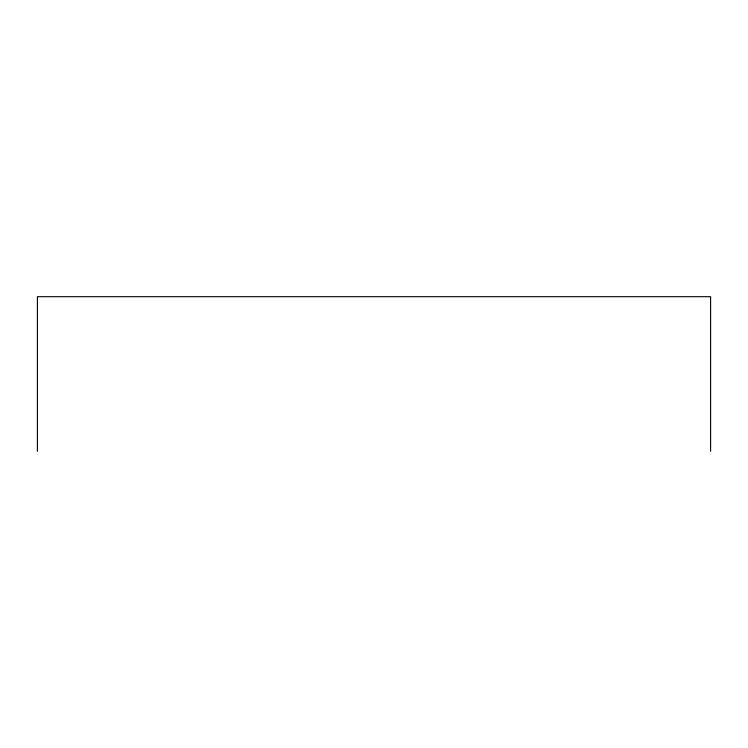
<?xml version="1.0" encoding="UTF-8"?>
<svg xmlns="http://www.w3.org/2000/svg" width="748" height="748" viewBox="0 0 748 748"><rect width="100%" height="100%" fill="white"/><g stroke="black" fill="none" stroke-linecap="round" stroke-linejoin="round"><path stroke-width="1.12" d="M710.6 451.315L710.6 296.685L37.4 296.685L37.4 451.315"/></g></svg>
